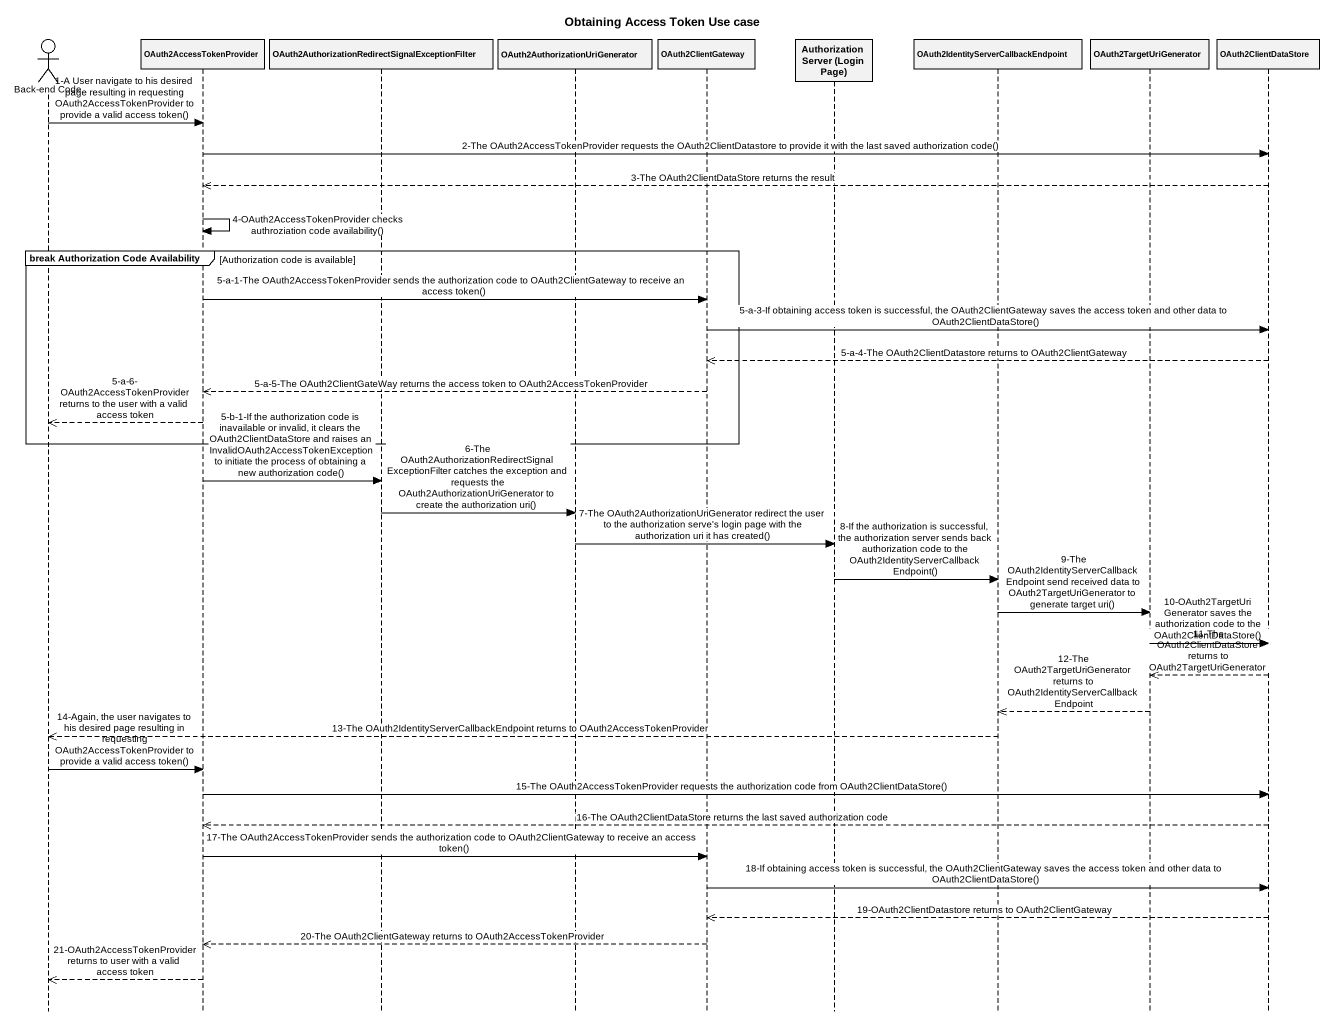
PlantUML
@startuml
title Obtaining Access Token Use case
hide footbox
actor "Back-end Code" as Back_end_Code
participant OAuth2AccessTokenProvider
participant "OAuth2AuthorizationRedirectSignalExceptionFilter" as OAuth2AuthorizationRedirectS
participant "OAuth2AuthorizationUriGenerator" as OAuth2AuthorizationUriGenera
participant OAuth2ClientGateway
participant "Authorization Server (Login Page)" as Authorization_Server_Login
participant "OAuth2IdentityServerCallbackEndpoint" as OAuth2IdentityServerCallback
participant OAuth2TargetUriGenerator
participant OAuth2ClientDataStore

Back_end_Code -> OAuth2AccessTokenProvider : 1-A User navigate to his desired page resulting in requesting OAuth2AccessTokenProvider to provide a valid access token()
OAuth2AccessTokenProvider -> OAuth2ClientDataStore : 2-The OAuth2AccessTokenProvider requests the OAuth2ClientDatastore to provide it with the last saved authorization code()
OAuth2ClientDataStore -->> OAuth2AccessTokenProvider : 3-The OAuth2ClientDataStore returns the result
OAuth2AccessTokenProvider -> OAuth2AccessTokenProvider : 4-OAuth2AccessTokenProvider checks authroziation code availability()
group break Authorization Code Availability [Authorization code is available]
  OAuth2AccessTokenProvider -> OAuth2ClientGateway : 5-a-1-The OAuth2AccessTokenProvider sends the authorization code to OAuth2ClientGateway to receive an access token()
  OAuth2ClientGateway -> OAuth2ClientDataStore : 5-a-3-If obtaining access token is successful, the OAuth2ClientGateway saves the access token and other data to OAuth2ClientDataStore()
  OAuth2ClientDataStore -->> OAuth2ClientGateway : 5-a-4-The OAuth2ClientDatastore returns to OAuth2ClientGateway
  OAuth2ClientGateway -->> OAuth2AccessTokenProvider : 5-a-5-The OAuth2ClientGateWay returns the access token to OAuth2AccessTokenProvider
  OAuth2AccessTokenProvider -->> Back_end_Code : 5-a-6- OAuth2AccessTokenProvider returns to the user with a valid access token
end
OAuth2AccessTokenProvider -> OAuth2AuthorizationRedirectS : 5-b-1-If the authorization code is inavailable or invalid, it clears the OAuth2ClientDataStore and raises an InvalidOAuth2AccessTokenException to initiate the process of obtaining a new authorization code()
OAuth2AuthorizationRedirectS -> OAuth2AuthorizationUriGenera : 6-The OAuth2AuthorizationRedirectSignalExceptionFilter catches the exception and requests the OAuth2AuthorizationUriGenerator to create the authorization uri()
OAuth2AuthorizationUriGenera -> Authorization_Server_Login : 7-The OAuth2AuthorizationUriGenerator redirect the user to the authorization serve's login page with the authorization uri it has created()
Authorization_Server_Login -> OAuth2IdentityServerCallback : 8-If the authorization is successful, the authorization server sends back authorization code to the OAuth2IdentityServerCallbackEndpoint()
OAuth2IdentityServerCallback -> OAuth2TargetUriGenerator : 9-The OAuth2IdentityServerCallbackEndpoint send received data to OAuth2TargetUriGenerator to generate target uri()
OAuth2TargetUriGenerator -> OAuth2ClientDataStore : 10-OAuth2TargetUriGenerator saves the authorization code to the OAuth2ClientDataStore()
OAuth2ClientDataStore -->> OAuth2TargetUriGenerator : 11-The OAuth2ClientDataStore returns to OAuth2TargetUriGenerator
OAuth2TargetUriGenerator -->> OAuth2IdentityServerCallback : 12-The OAuth2TargetUriGenerator returns to OAuth2IdentityServerCallbackEndpoint
OAuth2IdentityServerCallback -->> Back_end_Code : 13-The OAuth2IdentityServerCallbackEndpoint returns to OAuth2AccessTokenProvider
Back_end_Code -> OAuth2AccessTokenProvider : 14-Again, the user navigates to his desired page resulting in requesting OAuth2AccessTokenProvider to provide a valid access token()
OAuth2AccessTokenProvider -> OAuth2ClientDataStore : 15-The OAuth2AccessTokenProvider requests the authorization code from OAuth2ClientDataStore()
OAuth2ClientDataStore -->> OAuth2AccessTokenProvider : 16-The OAuth2ClientDataStore returns the last saved authorization code
OAuth2AccessTokenProvider -> OAuth2ClientGateway : 17-The OAuth2AccessTokenProvider sends the authorization code to OAuth2ClientGateway to receive an access token()
OAuth2ClientGateway -> OAuth2ClientDataStore : 18-If obtaining access token is successful, the OAuth2ClientGateway saves the access token and other data to OAuth2ClientDataStore()
OAuth2ClientDataStore -->> OAuth2ClientGateway : 19-OAuth2ClientDatastore returns to OAuth2ClientGateway
OAuth2ClientGateway -->> OAuth2AccessTokenProvider : 20-The OAuth2ClientGateway returns to OAuth2AccessTokenProvider
OAuth2AccessTokenProvider -->> Back_end_Code : 21-OAuth2AccessTokenProvider returns to user with a valid access token
@enduml
